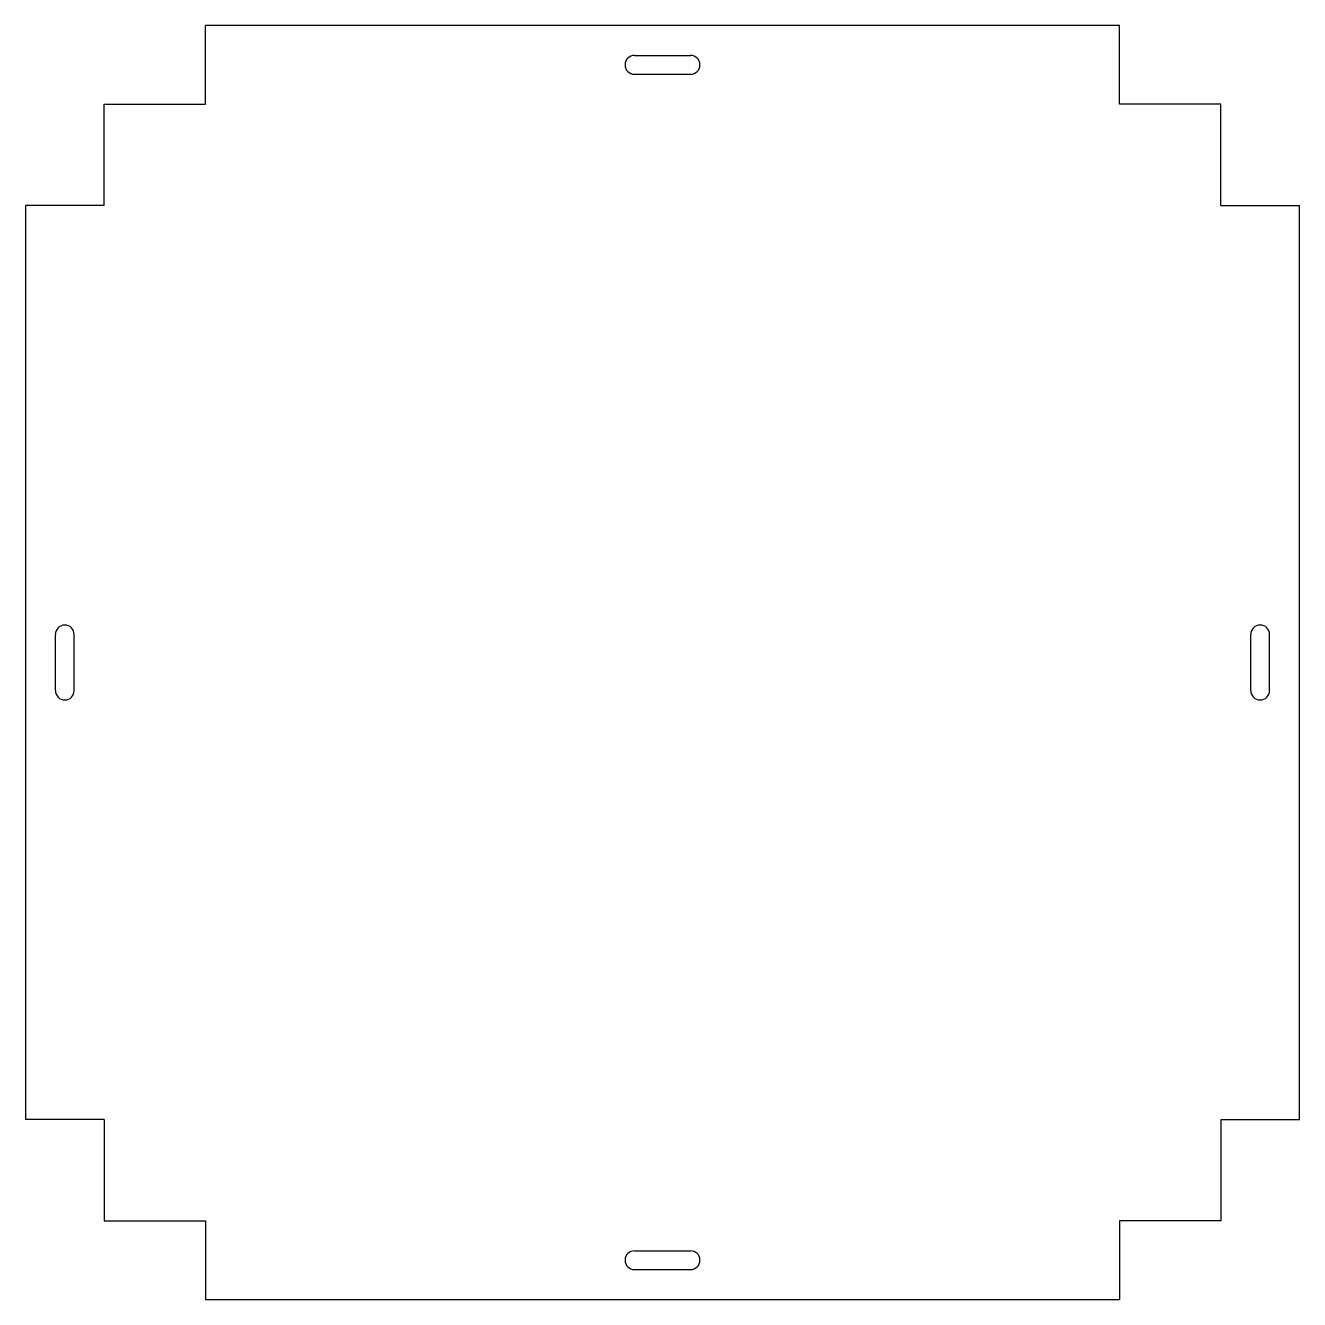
# Model space of a CAD drawing. Header units: inches. Extents: x -3 to 337, y 316 to 656.
import ezdxf

# ---------------------------------------------------------------- set-up
doc = ezdxf.new("R2010")
doc.units = ezdxf.units.IN
doc.header["$MEASUREMENT"] = 0

msp = doc.modelspace()

# ---------------------------------------------------------------- linework, layer by layer
for p, q in [((44.66, 635.32), (44.66, 656.32)), ((288.66, 635.32), (288.66, 656.32)), ((159.16, 648.32), (174.16, 648.32)), ((159.16, 643.32), (174.16, 643.32)), ((17.66, 608.31), (-3.34, 608.31)), ((315.66, 608.31), (336.66, 608.31)), ((4.66, 478.82), (4.66, 493.82)), ((9.66, 478.82), (9.66, 493.82)), ((323.66, 478.82), (323.66, 493.82)), ((328.66, 478.82), (328.66, 493.82)), ((17.66, 364.34), (-3.34, 364.34)), ((315.66, 364.34), (336.66, 364.34)), ((44.66, 337.32), (44.66, 316.32)), ((288.66, 337.32), (288.66, 316.32)), ((159.16, 329.32), (174.16, 329.32)), ((159.16, 324.32), (174.16, 324.32))]:
    msp.add_line(p, q)
for points in [[(288.66, 656.32), (44.66, 656.32)], [(17.66, 635.32), (44.66, 635.32)], [(17.66, 608.31), (17.66, 635.32)], [(315.66, 635.32), (288.66, 635.32)], [(315.66, 608.31), (315.66, 635.32)], [(-3.34, 608.31), (-3.34, 364.34)], [(336.66, 364.34), (336.66, 608.31)], [(17.66, 364.34), (17.66, 337.32)], [(315.66, 364.34), (315.66, 337.32)], [(17.66, 337.32), (44.66, 337.32)], [(315.66, 337.32), (288.66, 337.32)], [(44.66, 316.32), (288.66, 316.32)]]:
    msp.add_lwpolyline(points)
for centre, start, end in [((159.16, 645.82), 90, 270), ((174.16, 645.82), 270, 90), ((7.16, 493.82), 0, 180), ((326.16, 493.82), 0, 180), ((7.16, 478.82), 180, 0), ((326.16, 478.82), 180, 0), ((159.16, 326.82), 90, 270), ((174.16, 326.82), 270, 90)]:
    msp.add_arc(centre, 2.5, start, end)

doc.saveas('drawing.dxf')
